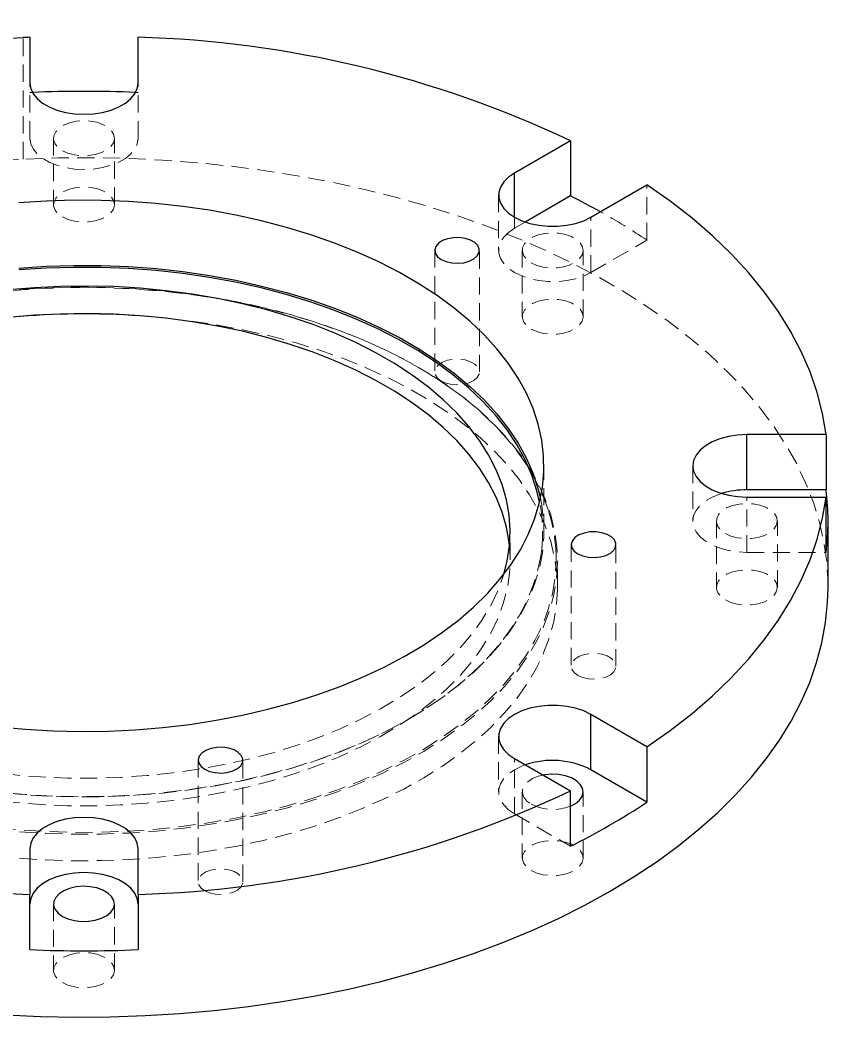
# Model space of a CAD drawing. Header units: millimetres. Extents: x 0 to 7560, y -1188 to 891.
# Drawn here: x 483.9 to 543.7, y 712 to 785.7 of the extents above; entities that cross this region are included whole.
import ezdxf

# ---------------------------------------------------------------- set-up
doc = ezdxf.new("R2010")
doc.units = ezdxf.units.MM
doc.linetypes.add('HIDDEN', pattern=[1.905, 1.27, -0.635])
doc.layers.get('0').update_dxf_attribs({"lineweight": 50})
doc.layers.add('숨은선', color=4, linetype='HIDDEN', lineweight=35)

msp = doc.modelspace()

# ---------------------------------------------------------------- linework, layer by layer
at = {"linetype": 'Continuous', "lineweight": 25}
for p, q in [((484.656, 784.409), (484.656, 781.029)), ((492.656, 781.029), (492.656, 784.409)), ((524.615, 776.767), (520.475, 774.377)), ((524.615, 776.767), (524.615, 772.684)), ((520.475, 771.111), (520.475, 774.377)), ((526.132, 771.111), (530.272, 773.501)), ((524.615, 772.684), (521.273, 770.755)), ((543.51, 755.051), (537.656, 755.051)), ((537.656, 750.969), (537.656, 755.051)), ((543.51, 755.051), (543.51, 750.969)), ((543.51, 750.969), (537.656, 750.969)), ((537.656, 750.433), (543.51, 750.433)), ((543.51, 746.35), (543.51, 750.433)), ((543.656, 743.76), (543.656, 748.659)), ((530.272, 731.983), (526.132, 734.373)), ((526.132, 730.29), (526.132, 734.373)), ((530.272, 731.983), (530.272, 727.901)), ((520.475, 731.107), (524.615, 728.718)), ((530.272, 727.901), (526.132, 730.29)), ((524.615, 724.635), (524.615, 728.718)), ((484.656, 724.455), (484.656, 721.075)), ((492.656, 721.075), (492.656, 724.455)), ((484.656, 716.993), (484.656, 721.075)), ((492.656, 721.075), (492.656, 716.993))]:
    msp.add_line(p, q, dxfattribs=at)
at = {"linetype": 'HIDDEN', "lineweight": 18}
for p, q in [((484.656, 780.326), (484.841, 780.334)), ((492.47, 780.334), (492.656, 780.326)), ((520.475, 770.294), (520.475, 771.111)), ((521.273, 770.755), (520.475, 770.294))]:
    msp.add_line(p, q, dxfattribs=at)
at = {"linetype": 'Continuous', "lineweight": 25, "flags": 128}
for points in [[(484.656, 781.029), (484.716, 780.628), (484.897, 780.24), (485.191, 779.875), (485.591, 779.545), (486.084, 779.26), (486.656, 779.03), (487.288, 778.859), (487.961, 778.755), (488.656, 778.72), (489.35, 778.755), (490.024, 778.859), (490.656, 779.03), (491.227, 779.26), (491.72, 779.545), (492.12, 779.875), (492.414, 780.24), (492.595, 780.628), (492.656, 781.029)], [(520.475, 774.377), (520.027, 774.069), (519.679, 773.72), (519.44, 773.342), (519.319, 772.945), (519.319, 772.543), (519.44, 772.147), (519.679, 771.768), (520.027, 771.42), (520.475, 771.111), (521.01, 770.853), (521.613, 770.651), (522.269, 770.514), (522.955, 770.444), (523.652, 770.444), (524.339, 770.514), (524.994, 770.651), (525.598, 770.853), (526.132, 771.111)], [(543.51, 755.051), (543.247, 756.606), (542.851, 758.152), (542.325, 759.685), (541.668, 761.201), (540.883, 762.696), (539.971, 764.167), (538.936, 765.611), (537.778, 767.023), (536.502, 768.401), (535.109, 769.741), (533.604, 771.04), (531.991, 772.294), (530.272, 773.501)], [(482.335, 733.457), (484.344, 733.273), (486.368, 733.159), (488.401, 733.115), (490.435, 733.141), (492.462, 733.238), (494.476, 733.404), (496.469, 733.64), (498.434, 733.944), (500.364, 734.315), (502.252, 734.752), (504.091, 735.254), (505.875, 735.818), (507.598, 736.443), (509.252, 737.126), (510.833, 737.865), (512.335, 738.657), (513.752, 739.5), (515.079, 740.39), (516.311, 741.324), (517.444, 742.3), (518.474, 743.312), (519.398, 744.359), (520.211, 745.435), (520.912, 746.537), (521.497, 747.662), (521.965, 748.805), (522.313, 749.962), (522.541, 751.129), (522.647, 752.302), (522.632, 753.476), (522.495, 754.648), (522.237, 755.813), (521.859, 756.967), (521.362, 758.105), (520.748, 759.225), (520.019, 760.321), (519.177, 761.39), (518.227, 762.429), (517.17, 763.432), (516.012, 764.398), (514.756, 765.321), (513.406, 766.2), (511.967, 767.03), (510.445, 767.809), (508.845, 768.535), (507.173, 769.203), (505.435, 769.813), (503.636, 770.362), (501.784, 770.848), (499.885, 771.269), (497.946, 771.623), (495.973, 771.91), (493.974, 772.128), (491.957, 772.277), (489.927, 772.356), (487.893, 772.365), (485.861, 772.304), (483.84, 772.172)], [(515.066, 767.989), (515.424, 767.832), (515.842, 767.737), (516.289, 767.71), (516.732, 767.754), (517.138, 767.866), (517.476, 768.036), (517.723, 768.253), (517.859, 768.5), (517.874, 768.76), (517.768, 769.012), (517.547, 769.238), (517.23, 769.421), (516.838, 769.548), (516.401, 769.61), (515.952, 769.601), (515.524, 769.522), (515.148, 769.38), (514.853, 769.185), (514.66, 768.95), (514.584, 768.695), (514.63, 768.437), (514.795, 768.195), (515.066, 767.989)], [(483.84, 767.355), (485.861, 767.486), (487.893, 767.547), (489.927, 767.539), (491.957, 767.46), (493.974, 767.311), (495.973, 767.092), (497.946, 766.805), (499.885, 766.451), (501.784, 766.03), (503.636, 765.544), (505.435, 764.996), (507.173, 764.386), (508.845, 763.717), (510.445, 762.992), (511.967, 762.213), (513.406, 761.382), (514.756, 760.504), (516.012, 759.58), (517.17, 758.615), (518.227, 757.611), (519.177, 756.573), (520.019, 755.504), (520.748, 754.407), (521.362, 753.288), (521.859, 752.149), (522.237, 750.995), (522.399, 750.333)], [(522.337, 750.062), (522.138, 750.904), (521.761, 752.055), (521.266, 753.19), (520.653, 754.307), (519.926, 755.4), (519.088, 756.466), (518.14, 757.501), (517.087, 758.502), (515.931, 759.464), (514.679, 760.385), (513.333, 761.261), (511.899, 762.089), (510.381, 762.866), (508.786, 763.589), (507.119, 764.256), (505.386, 764.864), (503.592, 765.411), (501.746, 765.895), (499.852, 766.315), (497.918, 766.668), (495.952, 766.954), (493.959, 767.172), (491.947, 767.321), (489.923, 767.399), (487.895, 767.408), (485.869, 767.347), (483.854, 767.216)], [(519.689, 744.723), (519.942, 745.727), (520.109, 746.854), (520.155, 747.984), (520.078, 749.115), (519.881, 750.24), (519.562, 751.356), (519.124, 752.458), (518.568, 753.543), (517.896, 754.605), (517.112, 755.642), (516.217, 756.648), (515.215, 757.62), (514.111, 758.554), (512.908, 759.447), (511.611, 760.295), (510.226, 761.095), (508.757, 761.844), (507.21, 762.538), (505.592, 763.175), (503.908, 763.754), (502.165, 764.27), (500.37, 764.723), (498.529, 765.111), (496.651, 765.432), (494.741, 765.685), (492.808, 765.869), (490.858, 765.983), (488.901, 766.027), (486.942, 766.001), (484.99, 765.904), (483.052, 765.737)], [(520.106, 746.822), (520.078, 747.073), (519.881, 748.199), (519.562, 749.315), (519.124, 750.417), (518.568, 751.502), (517.896, 752.564), (517.112, 753.6), (516.217, 754.607), (515.215, 755.579), (514.111, 756.513), (512.908, 757.406), (511.611, 758.254), (510.226, 759.054), (508.757, 759.802), (507.21, 760.497), (505.592, 761.134), (503.908, 761.712), (502.165, 762.229), (500.37, 762.682), (498.529, 763.07), (496.651, 763.391), (494.741, 763.644), (492.808, 763.828), (490.858, 763.942), (488.901, 763.986), (486.942, 763.959), (484.99, 763.863), (483.052, 763.696)], [(537.656, 755.051), (536.961, 755.016), (536.288, 754.912), (535.656, 754.742), (535.084, 754.511), (534.591, 754.226), (534.191, 753.897), (533.897, 753.532), (533.716, 753.143), (533.656, 752.742), (533.716, 752.341), (533.897, 751.952), (534.191, 751.588), (534.591, 751.258), (535.084, 750.973), (535.656, 750.742), (536.288, 750.572), (536.961, 750.468), (537.656, 750.433)], [(530.272, 731.983), (531.991, 733.19), (533.604, 734.445), (535.109, 735.743), (536.502, 737.083), (537.778, 738.461), (538.936, 739.874), (539.971, 741.317), (540.883, 742.788), (541.668, 744.284), (542.325, 745.8), (542.851, 747.332), (543.247, 748.878), (543.51, 750.433)], [(525.16, 746.242), (525.518, 746.085), (525.936, 745.99), (526.383, 745.963), (526.826, 746.007), (527.232, 746.119), (527.57, 746.289), (527.817, 746.506), (527.953, 746.753), (527.968, 747.013), (527.862, 747.265), (527.641, 747.491), (527.324, 747.674), (526.932, 747.801), (526.495, 747.863), (526.046, 747.854), (525.618, 747.775), (525.242, 747.633), (524.947, 747.438), (524.754, 747.203), (524.678, 746.948), (524.724, 746.69), (524.888, 746.448), (525.16, 746.242)], [(482.871, 712.186), (485.441, 712.064), (488.018, 712.012), (490.596, 712.029), (493.17, 712.117), (495.734, 712.273), (498.282, 712.5), (500.809, 712.794), (503.31, 713.157), (505.778, 713.587), (508.209, 714.084), (510.596, 714.645), (512.936, 715.271), (515.222, 715.959), (517.45, 716.708), (519.614, 717.517), (521.711, 718.383), (523.734, 719.306), (525.681, 720.282), (527.546, 721.309), (529.326, 722.386), (531.017, 723.51), (532.614, 724.678), (534.115, 725.888), (535.516, 727.138), (536.814, 728.424), (538.006, 729.744), (539.09, 731.094), (540.063, 732.473), (540.922, 733.876), (541.667, 735.301), (542.296, 736.744), (542.807, 738.203), (543.198, 739.674), (543.47, 741.154), (543.621, 742.64), (543.656, 743.76)], [(526.132, 734.373), (525.598, 734.632), (524.994, 734.833), (524.339, 734.971), (523.652, 735.041), (522.955, 735.041), (522.269, 734.971), (521.613, 734.833), (521.01, 734.632), (520.475, 734.373), (520.027, 734.065), (519.679, 733.716), (519.44, 733.338), (519.319, 732.941), (519.319, 732.539), (519.44, 732.143), (519.679, 731.764), (520.027, 731.416), (520.475, 731.107)], [(497.583, 730.322), (497.941, 730.165), (498.359, 730.07), (498.806, 730.043), (499.249, 730.087), (499.654, 730.199), (499.993, 730.369), (500.24, 730.586), (500.376, 730.833), (500.391, 731.093), (500.284, 731.345), (500.064, 731.571), (499.747, 731.754), (499.355, 731.881), (498.918, 731.943), (498.469, 731.934), (498.041, 731.855), (497.665, 731.713), (497.37, 731.518), (497.177, 731.283), (497.1, 731.028), (497.146, 730.77), (497.311, 730.528), (497.583, 730.322)], [(524.615, 727.602), (524.985, 727.794), (525.284, 728.041), (525.477, 728.321), (525.553, 728.62), (525.507, 728.92), (525.343, 729.206), (525.069, 729.463), (524.699, 729.676), (524.255, 729.835), (523.759, 729.93), (523.238, 729.956), (522.721, 729.912), (522.587, 729.889)], [(492.656, 724.455), (492.595, 724.856), (492.414, 725.245), (492.12, 725.61), (491.72, 725.939), (491.227, 726.224), (490.656, 726.455), (490.024, 726.625), (489.35, 726.729), (488.656, 726.764), (487.961, 726.729), (487.288, 726.625), (486.656, 726.455), (486.084, 726.224), (485.591, 725.939), (485.191, 725.61), (484.897, 725.245), (484.716, 724.856), (484.656, 724.455)], [(492.656, 720.372), (492.595, 720.773), (492.414, 721.162), (492.12, 721.527), (491.72, 721.857), (491.227, 722.141), (490.656, 722.372), (490.024, 722.542), (489.35, 722.646), (488.656, 722.682), (487.961, 722.646), (487.288, 722.542), (486.656, 722.372), (486.084, 722.141), (485.591, 721.857), (485.191, 721.527), (484.897, 721.162), (484.716, 720.773), (484.656, 720.372)], [(487.065, 719.454), (487.474, 719.267), (487.948, 719.139), (488.459, 719.078), (488.982, 719.087), (489.486, 719.165), (489.946, 719.308), (490.336, 719.509), (490.636, 719.756), (490.829, 720.036), (490.905, 720.335), (490.859, 720.635), (490.695, 720.921), (490.421, 721.178), (490.051, 721.391), (489.606, 721.55), (489.111, 721.644), (488.59, 721.671), (488.073, 721.627), (487.588, 721.516), (487.16, 721.343), (486.812, 721.117), (486.565, 720.852), (486.429, 720.561), (486.414, 720.259), (486.52, 719.964), (486.741, 719.691), (487.065, 719.454)]]:
    msp.add_lwpolyline(points, dxfattribs=at)
at = {"linetype": 'HIDDEN', "lineweight": 18, "flags": 128}
msp.add_lwpolyline([(522.587, 729.889), (522.236, 729.801), (521.808, 729.628), (521.461, 729.403), (521.213, 729.137), (521.078, 728.846), (521.062, 728.544), (521.168, 728.249), (521.389, 727.976), (521.713, 727.739)], dxfattribs=at)
at = {"linetype": 'Continuous', "lineweight": 25}
for centre, radius, start, end in [((481.68, 834.438), 50.113, 256.60123, 272.8461), ((488.639, 689.787), 94.706, 92.41047, 92.70556), ((490.363, 704.175), 80.267, 64.74023, 88.36362), ((488.656, 685.228), 95.183, 87.70335, 92.29665), ((500.002, 723.293), 55.184, 60.90892, 63.51142), ((488.656, 703.616), 60.35, 85.50203, 94.49797), ((537.624, 744.529), 6.44, 89.71795, 106.58387), ((525.27, 748.659), 18.386, 352.78498, 7.21502), ((523.279, 724.696), 6.279, 62.97555, 108.63001), ((486.948, 801.309), 80.267, 244.74023, 268.36362), ((490.445, 800.969), 79.924, 271.58502, 295.31112), ((501.586, 771.059), 51.822, 296.38403, 303.6106), ((488.656, 812.084), 95.175, 267.59127, 272.40873)]:
    msp.add_arc(centre, radius, start, end, dxfattribs=at)
at = {"layer": '숨은선', "linetype": 'HIDDEN', "lineweight": 18}
for p, q in [((484.168, 775.405), (484.168, 784.387)), ((484.656, 776.947), (484.656, 781.029)), ((492.656, 776.947), (492.656, 781.029)), ((486.406, 776.947), (486.406, 772.047)), ((490.906, 772.047), (490.906, 776.947)), ((530.272, 769.418), (530.272, 773.501)), ((519.304, 772.744), (519.304, 768.661)), ((526.132, 767.029), (526.132, 771.111)), ((526.132, 767.029), (530.272, 769.418)), ((514.583, 768.662), (514.583, 759.68)), ((517.883, 759.68), (517.883, 768.662)), ((521.054, 768.661), (521.054, 763.762)), ((525.554, 763.762), (525.554, 768.661)), ((522.656, 747.925), (522.656, 752.742)), ((533.656, 752.742), (533.656, 748.659)), ((537.656, 746.35), (537.656, 750.433)), ((535.406, 748.659), (535.406, 743.76)), ((539.906, 743.76), (539.906, 748.659)), ((520.156, 745.802), (520.156, 747.843)), ((524.677, 746.915), (524.677, 737.933)), ((527.977, 737.933), (527.977, 746.915)), ((523.656, 743.76), (523.656, 745.72)), ((537.656, 746.35), (543.51, 746.35)), ((519.304, 732.74), (519.304, 728.657)), ((497.1, 730.995), (497.1, 722.013)), ((500.4, 722.013), (500.4, 730.995)), ((520.475, 727.025), (520.475, 731.107)), ((521.054, 728.657), (521.054, 723.758)), ((525.554, 723.758), (525.554, 728.657)), ((520.475, 727.025), (524.615, 724.635)), ((486.406, 720.372), (486.406, 715.473)), ((490.906, 715.473), (490.906, 720.372))]:
    msp.add_line(p, q, dxfattribs=at)
at = {"layer": '숨은선', "linetype": 'HIDDEN', "lineweight": 18, "flags": 128}
for points in [[(487.065, 776.028), (487.474, 775.841), (487.948, 775.714), (488.459, 775.653), (488.982, 775.661), (489.486, 775.739), (489.946, 775.883), (490.336, 776.083), (490.636, 776.33), (490.829, 776.61), (490.905, 776.909), (490.859, 777.209), (490.695, 777.496), (490.421, 777.752), (490.051, 777.965), (489.606, 778.124), (489.111, 778.219), (488.59, 778.245), (488.073, 778.201), (487.588, 778.09), (487.16, 777.917), (486.812, 777.692), (486.565, 777.426), (486.429, 777.135), (486.414, 776.833), (486.52, 776.538), (486.741, 776.265), (487.065, 776.028)], [(484.656, 776.947), (484.716, 776.546), (484.897, 776.157), (485.191, 775.792), (485.591, 775.462), (486.084, 775.178), (486.656, 774.947), (487.288, 774.777), (487.961, 774.673), (488.656, 774.637), (489.35, 774.673), (490.024, 774.777), (490.656, 774.947), (491.227, 775.178), (491.72, 775.462), (492.12, 775.792), (492.414, 776.157), (492.595, 776.546), (492.656, 776.947)], [(543.656, 743.76), (543.652, 744.129), (543.562, 745.616), (543.351, 747.099), (543.019, 748.576), (542.569, 750.041), (542, 751.493), (541.313, 752.927), (540.511, 754.342), (539.595, 755.733), (538.567, 757.098), (537.43, 758.434), (536.185, 759.737), (534.836, 761.006), (533.385, 762.236), (531.836, 763.426), (530.192, 764.573), (528.457, 765.673), (526.634, 766.726), (524.728, 767.728), (522.742, 768.678), (520.682, 769.573), (518.551, 770.411), (516.355, 771.19), (514.098, 771.91), (511.785, 772.567), (509.421, 773.161), (507.011, 773.691), (504.561, 774.154), (502.076, 774.551), (499.562, 774.881), (497.023, 775.141), (494.467, 775.333), (491.897, 775.456), (489.32, 775.509), (486.742, 775.492), (484.168, 775.405)], [(487.065, 771.129), (487.474, 770.942), (487.948, 770.814), (488.459, 770.753), (488.982, 770.762), (489.486, 770.84), (489.946, 770.983), (490.336, 771.184), (490.636, 771.431), (490.829, 771.711), (490.905, 772.01), (490.859, 772.31), (490.695, 772.596), (490.421, 772.853), (490.051, 773.066), (489.606, 773.225), (489.111, 773.319), (488.59, 773.346), (488.073, 773.302), (487.588, 773.191), (487.16, 773.018), (486.812, 772.792), (486.565, 772.527), (486.429, 772.236), (486.414, 771.934), (486.52, 771.639), (486.741, 771.365), (487.065, 771.129)], [(520.475, 770.294), (520.027, 769.986), (519.679, 769.637), (519.44, 769.259), (519.319, 768.863), (519.319, 768.46), (519.44, 768.064), (519.679, 767.686), (520.027, 767.337), (520.475, 767.029), (521.01, 766.77), (521.613, 766.569), (522.269, 766.431), (522.955, 766.361), (523.652, 766.361), (524.339, 766.431), (524.994, 766.569), (525.598, 766.77), (526.132, 767.029)], [(521.713, 767.743), (522.123, 767.556), (522.596, 767.429), (523.108, 767.368), (523.63, 767.376), (524.135, 767.454), (524.594, 767.598), (524.985, 767.798), (525.284, 768.045), (525.477, 768.325), (525.553, 768.624), (525.507, 768.924), (525.343, 769.21), (525.069, 769.467), (524.699, 769.68), (524.255, 769.839), (523.759, 769.934), (523.238, 769.96), (522.721, 769.916), (522.236, 769.805), (521.808, 769.632), (521.461, 769.407), (521.213, 769.141), (521.078, 768.85), (521.062, 768.548), (521.168, 768.253), (521.389, 767.98), (521.713, 767.743)], [(463.907, 731.433), (465.402, 730.619), (466.977, 729.857), (468.627, 729.15), (470.346, 728.5), (472.128, 727.909), (473.968, 727.38), (475.857, 726.914), (477.791, 726.513), (479.762, 726.178), (481.764, 725.91), (483.79, 725.711), (485.833, 725.581), (487.885, 725.52), (489.94, 725.528), (491.99, 725.607), (494.029, 725.754), (496.05, 725.971), (498.045, 726.255), (500.007, 726.607), (501.931, 727.025), (503.808, 727.507), (505.634, 728.051), (507.401, 728.657), (509.103, 729.322), (510.735, 730.043), (512.291, 730.818), (513.765, 731.644), (515.153, 732.519), (516.449, 733.44), (517.65, 734.402), (518.75, 735.404), (519.747, 736.441), (520.637, 737.511), (521.416, 738.608), (522.083, 739.731), (522.634, 740.873), (523.068, 742.033), (523.383, 743.205), (523.579, 744.386), (523.655, 745.572), (523.609, 746.758), (523.444, 747.94), (523.158, 749.115), (522.753, 750.278), (522.231, 751.425), (521.593, 752.553), (520.842, 753.657), (519.98, 754.734), (519.009, 755.78), (517.934, 756.791), (516.758, 757.764), (515.485, 758.695), (514.12, 759.582), (512.667, 760.42), (511.131, 761.209), (509.518, 761.943), (507.833, 762.622), (506.081, 763.243), (504.27, 763.803), (502.405, 764.301), (500.492, 764.735), (498.539, 765.103), (496.551, 765.404), (494.536, 765.638), (492.501, 765.803), (490.453, 765.898), (488.399, 765.924), (486.345, 765.881), (484.3, 765.768), (482.269, 765.586), (480.26, 765.335), (478.281, 765.017), (476.337, 764.632), (474.435, 764.182), (472.583, 763.669), (470.786, 763.093), (469.051, 762.458), (467.383, 761.765), (465.788, 761.016), (464.273, 760.215), (462.841, 759.364), (461.499, 758.466), (460.25, 757.524), (459.099, 756.541), (458.049, 755.521), (457.106, 754.468), (456.271, 753.384), (455.548, 752.273), (454.938, 751.14), (454.446, 749.988), (454.071, 748.822), (453.815, 747.645), (453.679, 746.461), (453.664, 745.275), (453.77, 744.09), (453.995, 742.911), (454.341, 741.742), (454.804, 740.586), (455.385, 739.448), (456.079, 738.332), (456.887, 737.241), (457.803, 736.179), (458.827, 735.15), (459.953, 734.158), (461.177, 733.205), (462.497, 732.296), (463.907, 731.433)], [(454.147, 748.812), (454.169, 748.895), (454.543, 750.058), (455.035, 751.206), (455.642, 752.336), (456.363, 753.443), (457.196, 754.524), (458.137, 755.575), (459.183, 756.592), (460.331, 757.572), (461.576, 758.511), (462.915, 759.407), (464.342, 760.256), (465.854, 761.054), (467.444, 761.801), (469.107, 762.492), (470.837, 763.125), (472.629, 763.699), (474.476, 764.211), (476.372, 764.66), (478.31, 765.043), (480.284, 765.361), (482.287, 765.611), (484.312, 765.792), (486.352, 765.905), (488.399, 765.948), (490.448, 765.922), (492.49, 765.827), (494.52, 765.663), (496.529, 765.43), (498.51, 765.129), (500.458, 764.762), (502.365, 764.329), (504.225, 763.833), (506.032, 763.274), (507.778, 762.656), (509.458, 761.979), (511.067, 761.246), (512.599, 760.46), (514.047, 759.624), (515.409, 758.739), (516.678, 757.811), (517.851, 756.841), (518.922, 755.833), (519.89, 754.79), (520.75, 753.716), (521.499, 752.615), (522.135, 751.491), (522.656, 750.347), (523.003, 749.372)], [(521.713, 762.844), (522.123, 762.657), (522.596, 762.529), (523.108, 762.468), (523.63, 762.477), (524.135, 762.555), (524.594, 762.698), (524.985, 762.899), (525.284, 763.146), (525.477, 763.426), (525.553, 763.724), (525.507, 764.025), (525.343, 764.311), (525.069, 764.568), (524.699, 764.781), (524.255, 764.939), (523.759, 765.034), (523.238, 765.061), (522.721, 765.017), (522.236, 764.906), (521.808, 764.733), (521.461, 764.507), (521.213, 764.242), (521.078, 763.951), (521.062, 763.649), (521.168, 763.354), (521.389, 763.08), (521.713, 762.844)], [(463.907, 729.473), (465.402, 728.659), (466.977, 727.897), (468.627, 727.19), (470.346, 726.54), (472.128, 725.95), (473.968, 725.42), (475.857, 724.954), (477.791, 724.553), (479.762, 724.218), (481.764, 723.951), (483.79, 723.751), (485.833, 723.621), (487.885, 723.56), (489.94, 723.569), (491.99, 723.647), (494.029, 723.795), (496.05, 724.011), (498.045, 724.296), (500.007, 724.647), (501.931, 725.065), (503.808, 725.547), (505.634, 726.092), (507.401, 726.697), (509.103, 727.362), (510.735, 728.083), (512.291, 728.858), (513.765, 729.684), (515.153, 730.559), (516.449, 731.48), (517.65, 732.443), (518.75, 733.444), (519.747, 734.482), (520.637, 735.551), (521.416, 736.649), (522.083, 737.771), (522.634, 738.914), (523.068, 740.073), (523.383, 741.246), (523.579, 742.426), (523.655, 743.612), (523.609, 744.798), (523.444, 745.98), (523.158, 747.155), (522.753, 748.318), (522.231, 749.466), (521.593, 750.593), (520.842, 751.697), (519.98, 752.774), (519.009, 753.82), (517.934, 754.831), (516.758, 755.804), (515.485, 756.735), (514.12, 757.622), (512.667, 758.461), (511.131, 759.249), (509.518, 759.984), (507.833, 760.662), (506.081, 761.283), (504.27, 761.843), (502.405, 762.341), (500.492, 762.775), (498.539, 763.143), (496.551, 763.444), (494.536, 763.678), (493.388, 763.78)], [(515.066, 759.007), (515.424, 758.85), (515.842, 758.755), (516.289, 758.728), (516.732, 758.772), (517.138, 758.884), (517.476, 759.054), (517.723, 759.271), (517.859, 759.518), (517.874, 759.778), (517.768, 760.03), (517.547, 760.256), (517.23, 760.439), (516.838, 760.566), (516.401, 760.628), (515.952, 760.619), (515.524, 760.54), (515.148, 760.398), (514.853, 760.203), (514.66, 759.968), (514.584, 759.713), (514.63, 759.455), (514.795, 759.213), (515.066, 759.007)], [(522.399, 750.333), (522.495, 749.83), (522.632, 748.659), (522.647, 747.484), (522.541, 746.311), (522.313, 745.144), (521.965, 743.987), (521.497, 742.845), (520.912, 741.72), (520.211, 740.617), (519.398, 739.541), (518.474, 738.495), (517.444, 737.482), (516.311, 736.507), (515.079, 735.572), (513.752, 734.682), (512.335, 733.84), (510.833, 733.047), (509.252, 732.308), (507.598, 731.625), (505.875, 731), (504.091, 730.436), (502.252, 729.935), (500.364, 729.497), (498.434, 729.126), (496.469, 728.822), (494.476, 728.587), (492.462, 728.42), (490.435, 728.324), (488.401, 728.297), (486.368, 728.341), (484.344, 728.455), (482.335, 728.639), (480.348, 728.892), (478.391, 729.213), (476.471, 729.6), (474.595, 730.054), (472.768, 730.571), (470.999, 731.151), (469.293, 731.791), (467.656, 732.488), (466.095, 733.24), (464.614, 734.046)], [(535.786, 750.701), (535.656, 750.659), (535.084, 750.428), (534.591, 750.144), (534.191, 749.814), (533.897, 749.449), (533.716, 749.06), (533.656, 748.659), (533.716, 748.259), (533.897, 747.87), (534.191, 747.505), (534.591, 747.175), (535.084, 746.891), (535.656, 746.66), (536.288, 746.49), (536.961, 746.385), (537.656, 746.35)], [(536.065, 747.741), (536.474, 747.554), (536.948, 747.427), (537.459, 747.366), (537.982, 747.374), (538.486, 747.452), (538.946, 747.596), (539.336, 747.796), (539.636, 748.043), (539.829, 748.323), (539.905, 748.622), (539.859, 748.922), (539.695, 749.208), (539.421, 749.465), (539.051, 749.678), (538.606, 749.837), (538.111, 749.932), (537.59, 749.958), (537.073, 749.914), (536.588, 749.803), (536.16, 749.63), (535.812, 749.405), (535.565, 749.139), (535.429, 748.848), (535.414, 748.546), (535.52, 748.251), (535.741, 747.978), (536.065, 747.741)], [(466.382, 732.943), (467.81, 732.169), (469.318, 731.447), (470.901, 730.781), (472.553, 730.172), (474.268, 729.625), (476.038, 729.14), (477.856, 728.719), (479.717, 728.365), (481.612, 728.077), (483.534, 727.859), (485.477, 727.71), (487.431, 727.631), (489.39, 727.622), (491.347, 727.684), (493.293, 727.815), (495.221, 728.016), (497.123, 728.286), (498.993, 728.624), (500.823, 729.028), (502.606, 729.498), (504.335, 730.03), (506.003, 730.623), (507.604, 731.275), (509.132, 731.983), (510.58, 732.745), (511.944, 733.557), (513.218, 734.416), (514.396, 735.32), (515.475, 736.264), (516.451, 737.245), (517.318, 738.259), (518.075, 739.302), (518.718, 740.371), (519.245, 741.46), (519.653, 742.567), (519.942, 743.685), (520.109, 744.812), (520.155, 745.943), (520.106, 746.822)], [(522.394, 745.934), (522.441, 746.235), (522.492, 746.642)], [(523.547, 746.26), (523.555, 745.654), (523.479, 744.472), (523.284, 743.294), (522.97, 742.125), (522.537, 740.969), (521.987, 739.829), (521.322, 738.71), (520.545, 737.616), (519.658, 736.55), (518.664, 735.515), (517.567, 734.516), (516.37, 733.556), (515.077, 732.638), (513.693, 731.766), (512.223, 730.942), (510.672, 730.169), (509.045, 729.45), (507.347, 728.787), (505.585, 728.184), (503.765, 727.64), (501.893, 727.16), (499.975, 726.743), (498.018, 726.393), (496.029, 726.109), (494.014, 725.893), (491.981, 725.746), (489.936, 725.668), (487.887, 725.659), (485.841, 725.72), (483.804, 725.85), (481.784, 726.049), (479.788, 726.315), (477.822, 726.65), (475.894, 727.05), (474.009, 727.514), (472.176, 728.042), (470.399, 728.631), (468.684, 729.279), (467.039, 729.984), (465.468, 730.744), (463.978, 731.555)], [(464.685, 734.005), (466.161, 733.202), (467.718, 732.452), (469.35, 731.756), (471.051, 731.119), (472.815, 730.541), (474.636, 730.025), (476.507, 729.573), (478.421, 729.186), (480.372, 728.866), (482.353, 728.614), (484.356, 728.431), (486.375, 728.317), (488.402, 728.273), (490.43, 728.3), (492.451, 728.396), (494.459, 728.562), (496.446, 728.797), (498.405, 729.1), (500.329, 729.47), (502.212, 729.906), (504.046, 730.406), (505.825, 730.968), (507.542, 731.591), (509.192, 732.273), (510.768, 733.009), (512.265, 733.799), (513.678, 734.64), (515.001, 735.527), (516.23, 736.459), (517.36, 737.431), (518.387, 738.441), (519.308, 739.484), (520.119, 740.557), (520.817, 741.656), (521.4, 742.778), (521.867, 743.917), (522.214, 745.071), (522.394, 745.934)], [(536.065, 742.842), (536.474, 742.655), (536.948, 742.527), (537.459, 742.466), (537.982, 742.475), (538.486, 742.553), (538.946, 742.696), (539.336, 742.897), (539.636, 743.144), (539.829, 743.424), (539.905, 743.722), (539.859, 744.023), (539.695, 744.309), (539.421, 744.566), (539.051, 744.779), (538.606, 744.937), (538.111, 745.032), (537.59, 745.059), (537.073, 745.015), (536.588, 744.904), (536.16, 744.731), (535.812, 744.505), (535.565, 744.24), (535.429, 743.949), (535.414, 743.647), (535.52, 743.352), (535.741, 743.078), (536.065, 742.842)], [(466.382, 734.985), (467.81, 734.21), (469.318, 733.488), (470.901, 732.822), (472.553, 732.214), (474.268, 731.666), (476.038, 731.181), (477.856, 730.76), (479.717, 730.406), (481.612, 730.119), (483.534, 729.9), (485.477, 729.751), (487.431, 729.672), (489.39, 729.663), (491.347, 729.725), (493.293, 729.857), (495.221, 730.058), (497.123, 730.328), (498.993, 730.666), (500.823, 731.07), (502.606, 731.539), (504.335, 732.071), (506.003, 732.664), (507.604, 733.316), (509.132, 734.024), (510.58, 734.786), (511.944, 735.598), (513.218, 736.458), (514.396, 737.361), (515.475, 738.305), (516.451, 739.286), (517.318, 740.301), (518.075, 741.344), (518.718, 742.412), (519.245, 743.502), (519.653, 744.608), (519.689, 744.723)], [(525.16, 737.26), (525.518, 737.103), (525.936, 737.008), (526.383, 736.981), (526.826, 737.025), (527.232, 737.137), (527.57, 737.307), (527.817, 737.524), (527.953, 737.771), (527.968, 738.031), (527.862, 738.283), (527.641, 738.509), (527.324, 738.692), (526.932, 738.819), (526.495, 738.881), (526.046, 738.872), (525.618, 738.793), (525.242, 738.651), (524.947, 738.456), (524.754, 738.221), (524.678, 737.966), (524.724, 737.708), (524.888, 737.466), (525.16, 737.26)], [(521.273, 730.647), (521.01, 730.549), (520.475, 730.29), (520.027, 729.982), (519.679, 729.633), (519.44, 729.255), (519.319, 728.859), (519.319, 728.456), (519.44, 728.06), (519.679, 727.682), (520.027, 727.333), (520.475, 727.025)], [(521.713, 722.84), (522.123, 722.653), (522.596, 722.525), (523.108, 722.464), (523.63, 722.473), (524.135, 722.551), (524.594, 722.694), (524.985, 722.895), (525.284, 723.142), (525.477, 723.422), (525.553, 723.72), (525.507, 724.021), (525.343, 724.307), (525.069, 724.564), (524.699, 724.777), (524.255, 724.935), (523.759, 725.03), (523.238, 725.057), (522.721, 725.013), (522.236, 724.902), (521.808, 724.729), (521.461, 724.503), (521.213, 724.238), (521.078, 723.947), (521.062, 723.645), (521.168, 723.35), (521.389, 723.076), (521.713, 722.84)], [(497.583, 721.34), (497.941, 721.183), (498.359, 721.088), (498.806, 721.061), (499.249, 721.105), (499.654, 721.217), (499.993, 721.387), (500.24, 721.604), (500.376, 721.851), (500.391, 722.111), (500.284, 722.363), (500.064, 722.589), (499.747, 722.772), (499.355, 722.899), (498.918, 722.961), (498.469, 722.952), (498.041, 722.873), (497.665, 722.731), (497.37, 722.536), (497.177, 722.301), (497.1, 722.046), (497.146, 721.788), (497.311, 721.546), (497.583, 721.34)], [(487.065, 714.555), (487.474, 714.368), (487.948, 714.24), (488.459, 714.179), (488.982, 714.188), (489.486, 714.266), (489.946, 714.409), (490.336, 714.61), (490.636, 714.857), (490.829, 715.137), (490.905, 715.435), (490.859, 715.736), (490.695, 716.022), (490.421, 716.279), (490.051, 716.492), (489.606, 716.65), (489.111, 716.745), (488.59, 716.772), (488.073, 716.728), (487.588, 716.616), (487.16, 716.443), (486.812, 716.218), (486.565, 715.953), (486.429, 715.661), (486.414, 715.36), (486.52, 715.065), (486.741, 714.791), (487.065, 714.555)]]:
    msp.add_lwpolyline(points, dxfattribs=at)
at = {"layer": '숨은선', "linetype": 'HIDDEN', "lineweight": 18}
for centre, radius, start, end in [((481.198, 819.714), 44.409, 242.23139, 273.83574), ((502.723, 728.102), 49.659, 56.30484, 60.9541), ((511.171, 747.843), 11.384, 353.94437, 11.23659), ((511.504, 745.761), 12.053, 2.37349, 17.43249), ((523.314, 730.846), 3.495, 242.73366, 291.85803)]:
    msp.add_arc(centre, radius, start, end, dxfattribs=at)

doc.saveas('drawing.dxf')
